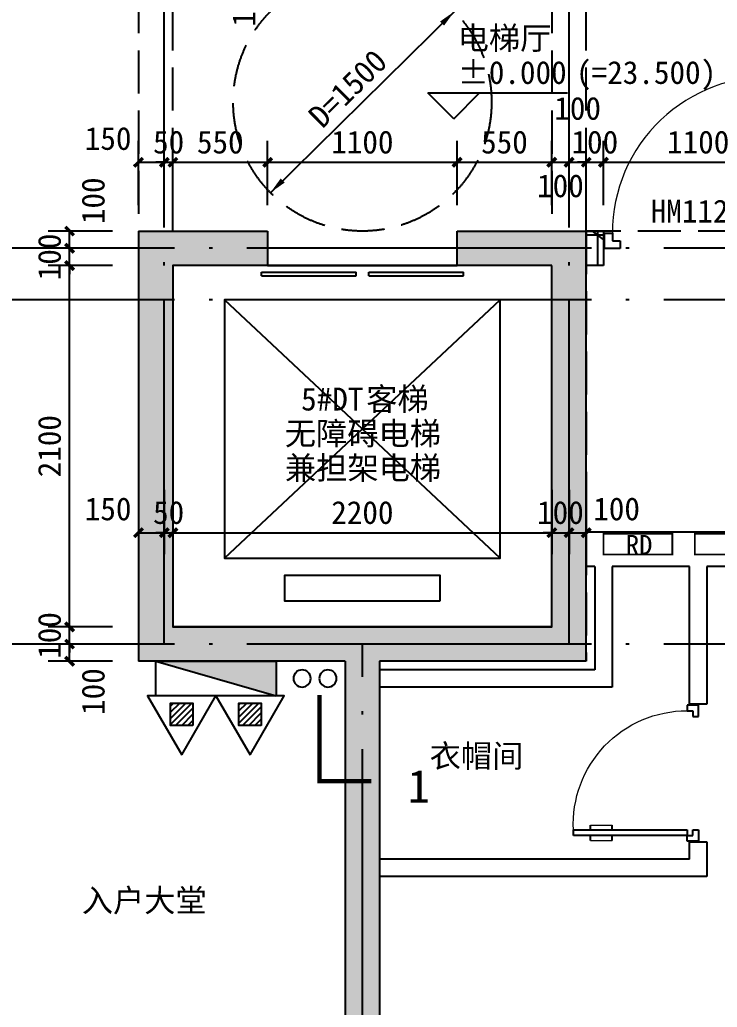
# Model space of a CAD drawing. Extents: x -10817 to 167545, y 26551 to 157048.
# Drawn here: x 29994 to 34044, y 114163 to 119902 of the extents above; entities that cross this region are included whole.
import ezdxf
from ezdxf.xclip import XClip

# ---------------------------------------------------------------- set-up
doc = ezdxf.new("R2010")
doc.units = 0
doc.header["$LTSCALE"] = 1000
doc.header["$MEASUREMENT"] = 0
doc.header["$XCLIPFRAME"] = 0
doc.linetypes.add('DASH', pattern=[0.35, 0.25, -0.1])
doc.linetypes.add('DOTE', pattern=[2.42, 2, -0.2, 0.02, -0.2])
doc.layers.get('Defpoints').update_dxf_attribs({"color": 30, "linetype": 'DASH'})
for name, color, linetype in [('125-墙体$0$$0$A-ANNO-TEXT', 3, 'Continuous'), ('125-墙体$0$125-墙体$0$A-COLU-CONC-HATC', 204, 'Continuous'), ('125-墙体$0$125-墙体$0$A-DOOR', 51, 'Continuous'), ('125-墙体$0$125-墙体$0$A-WALL-BLOK', 131, 'Continuous'), ('125-墙体$0$A-WALL-BLOK', 131, 'Continuous'), ('125-墙体$0$P-FIRE-FH', 1, 'Continuous'), ('125-核心筒-首层南入$0$A-COLU-CONC-HATC', 204, 'Continuous'), ('125-核心筒-首层南入$0$A-DOOR', 51, 'Continuous'), ('125-核心筒-首层南入$0$A-FLOR-EVTR', 51, 'Continuous'), ('125-核心筒-首层南入$0$A-WALL-CONC', 9, 'Continuous'), ('125-核心筒-首层南入$0$EQUIP_消防', 7, 'Continuous'), ('125-核心筒-首层南入$0$P-FIRE-FH', 1, 'Continuous'), ('3#-夹层$0$A-ANNO-LEVL', 3, 'Continuous'), ('3#-夹层$0$A-ANNO-TEXT', 7, 'Continuous'), ('A-ANNO-DIMS', 3, 'Continuous'), ('A-ANNO-DOTE', 10, 'DOTE'), ('A-ANNO-SYMB', 3, 'Continuous'), ('A-ANNO-TEXT', 7, 'Continuous'), ('A-FLOR-UNDR', 177, 'Continuous')]:
    doc.layers.add(name, color=color, linetype=linetype)
doc.styles.add('125-墙体$0$Standard', font='')
doc.styles.add('3#-夹层$0$_TCH_DIM', font='')
doc.styles.add('3#-夹层$0$Standard', font='')
doc.styles.add('_TCH_DIM', font='')
doc.styles.add('_TCH_DIM_T3', font='')
doc.styles.add('_TCH_LABEL', font='')
doc.styles.get("Standard").update_dxf_attribs({"font": ''})
doc.styles.get('125-墙体$0$Standard').set_extended_font_data('SimSun')
doc.styles.get('3#-夹层$0$_TCH_DIM').set_extended_font_data('SimSun')
doc.styles.get('3#-夹层$0$Standard').set_extended_font_data('SimSun')
doc.styles.get('_TCH_DIM').set_extended_font_data('SimSun')
doc.styles.get('_TCH_DIM_T3').set_extended_font_data('SimSun')
doc.styles.get('_TCH_LABEL').set_extended_font_data('SimSun')
doc.styles.get('Standard').set_extended_font_data('SimSun')
doc.dimstyles.new('_TCH_ARCH&&50', dxfattribs={"dimtxt": 132.911392, "dimasz": 50, "dimexe": 125, "dimexo": 150, "dimgap": 50, "dimtad": 1, "dimdec": 0, "dimzin": 0, "dimdsep": 46, "dimtxsty": '_TCH_DIM_T3', "dimblk": 'ARCHTICK', "dimcen": 0.09, "dimclrt": 7, "dimazin": 2, "dimtfac": 1, "dimtdec": 0, "dimtix": 1, "dimtmove": 2, "dimatfit": 3, "dimfxl": 50, "dimtolj": 1, "dimtzin": 0, "dimarcsym": 0})

# ---------------------------------------------------------------- blocks, each defined once
blk = doc.blocks.new('125-核心筒-首层南入$0$A$C524E5E6F')
at = {"layer": '125-核心筒-首层南入$0$A-FLOR-EVTR'}
for points in [[(0, 0), (2200, 0), (2200, -2100), (0, -2100)], [(300, -200), (1900, -200), (1900, -1700), (300, -1700)], [(650, -1950), (1550, -1950), (1550, -1800), (650, -1800)]]:
    blk.add_lwpolyline(points, close=True, dxfattribs=at)
for points in [[(300, -1700), (1900, -200)], [(1900, -1700), (300, -200)]]:
    blk.add_lwpolyline(points, dxfattribs=at)
blk = doc.blocks.new('125-核心筒-首层南入$0$2-4#标准层核心筒$0$$TwtSys$00000434')
for p, q in [((-0.5, 0.5), (-0.5, -0.5)), ((-0.5, -0.5), (0.5, 0.5)), ((0.5, 0.5), (-0.5, 0.5)), ((0.5, -0.5), (0.5, 0.5)), ((-0.5, -0.5), (0.5, -0.5))]:
    blk.add_line(p, q)
blk.add_solid([(0.5, -0.5), (0.5, 0.5), (-0.5, -0.5)])
blk = doc.blocks.new('125-核心筒-首层南入$0$$DORLIB2D$00000127')
at = {"color": 0}
for points in [[(-0.5333, 0.7949), (-0.5333, 0.6904)], [(-0.0333, 0.7949), (-0.5333, 0.7949)], [(-0.0333, 0.7949), (-0.0333, 0.6904)], [(0.5333, 0.7949), (0.0333, 0.7949)], [(0.0333, 0.7949), (0.0333, 0.6904)], [(0.5333, 0.7949), (0.5333, 0.6904)], [(-0.0333, 0.6904), (-0.5333, 0.6904)], [(0.5333, 0.6904), (0.0333, 0.6904)], [(0.5, 0.5), (-0.5, 0.5)]]:
    blk.add_lwpolyline(points, dxfattribs=at)
blk = doc.blocks.new('125-核心筒-首层南入$0$$ATTACHMENT$00000214')
h = blk.add_hatch()
h.set_pattern_fill('ANSI31', color=256, scale=200, style=0)
h.set_pattern_definition([(45, (-38543.802, -6842.639), (-17.67767, 17.67767), [])])
h.paths.add_polyline_path([(-64.9, 1.9), (64.9, 1.9), (64.9, -127.9), (-64.9, -127.9)])
for points in [[(0, 171.8), (-198.4, -171.8), (198.4, -171.8)], [(-64.9, 1.9), (64.9, 1.9), (64.9, -127.9), (-64.9, -127.9)]]:
    blk.add_lwpolyline(points, close=True)
blk = doc.blocks.new('125-核心筒-首层南入')
at = {"layer": '125-核心筒-首层南入$0$A-COLU-CONC-HATC'}
for points in [[(-1300, -100), (-1100, 100), (-1100, 2200), (-1300, 2400)], [(-1100, 2200), (-550, 2200), (-550, 2400), (-1300, 2400)], [(1300, 2400), (550, 2400), (550, 2200), (1100, 2200)], [(1300, 2400), (1100, 2200), (1100, 100), (1300, -100)], [(-1100, 100), (-1300, -100), (-100, -100), (0, -33.3), (0, 100)], [(0, -33.3), (100, -100), (1300, -100), (1100, 100), (0, 100)], [(0, -33.3), (-100, -100), (-100, -3900), (0, -3966.7), (100, -3900), (100, -100)]]:
    blk.add_hatch(color=256, dxfattribs=at).paths.add_polyline_path(points)
for centre in [(200, -200), (350, -200)]:
    blk.add_circle(centre, 50)
at = {"layer": '125-核心筒-首层南入$0$A-WALL-CONC'}
for p, q in [((-1300, -100), (-1300, 2400)), ((-550, 2400), (-1300, 2400)), ((-550, 2200), (-550, 2400)), ((1300, 2400), (550, 2400)), ((550, 2400), (550, 2200)), ((1300, 2400), (1300, -100)), ((-1100, 100), (-1100, 2200)), ((-1100, 2200), (-550, 2200)), ((550, 2200), (1100, 2200)), ((1100, 2200), (1100, 100)), ((-1100, 100), (0, 100)), ((0, 100), (1100, 100)), ((-1300, -100), (-100, -100)), ((-100, -100), (-100, -3900)), ((100, -100), (100, -3900)), ((100, -100), (1300, -100))]:
    blk.add_line(p, q, dxfattribs=at)
at = {"layer": 'Defpoints'}
for points in [[(-1300, 3800), (-1100, 3800), (-1100, 2400), (-1300, 2400)], [(1100, 3800), (1300, 3800), (1300, 2400), (1100, 2400)]]:
    blk.add_lwpolyline(points, close=True, dxfattribs=at)
blk.add_blockref('125-核心筒-首层南入$0$A$C524E5E6F', (-1100, 2200))
at = {"layer": '125-核心筒-首层南入$0$A-DOOR', "xscale": -1100, "yscale": 200, "zscale": 200, "rotation": 180}
blk.add_blockref('125-核心筒-首层南入$0$$DORLIB2D$00000127', (0, 2300), dxfattribs=at)
at = {"layer": '125-核心筒-首层南入$0$EQUIP_消防', "linetype": 'ByBlock', "yscale": -1, "rotation": 359.999999996578}
for p in [(651.6, -471.8), (1048.4, -471.8)]:
    blk.add_blockref('125-核心筒-首层南入$0$$ATTACHMENT$00000214', p, dxfattribs=at)
at = {"layer": '125-核心筒-首层南入$0$P-FIRE-FH', "extrusion": (0, 0, -1), "xscale": -700, "yscale": 199.9999999999999, "zscale": -700, "rotation": 180.0000000034222}
blk.add_blockref('125-核心筒-首层南入$0$2-4#标准层核心筒$0$$TwtSys$00000434', (-850, -200), dxfattribs=at)
blk = doc.blocks.new('120-墙体')
at = {"layer": 'Defpoints'}
blk.add_lwpolyline([(-7800, 100), (-7800, -3300), (-7050, -3300), (-7050, -4700), (-8350, -4700), (-8350, -7200), (-9550, -7200), (-9550, -11200)], dxfattribs=at)
blk = doc.blocks.new('120-墙体-首层')
ref = blk.add_blockref('120-墙体', (0, 0))
XClip(ref).set_block_clipping_path([(-9600, -10995), (-9600, -11250), (750, -11250), (750, -4850), (250, -4850), (250, 270), (-7850, 270), (-7850, -3350), (-6800, -3350), (-6800, -6400), (-6500, -6400), (-6500, -10995)])
blk = doc.blocks.new('125-墙体$0$$0$FREVGFRTG')
at = {"layer": '125-墙体$0$P-FIRE-FH', "linetype": 'Continuous', "lineweight": 13, "const_width": 10}
for points in [[(0, 0), (400, 0), (400, 120), (0, 120)], [(530, 120), (1030, 120), (1030, 0), (530, 0)]]:
    blk.add_lwpolyline(points, close=True, dxfattribs=at)
at = {"layer": '125-墙体$0$$0$A-ANNO-TEXT', "color": 1, "style": '125-墙体$0$Standard'}
for s, p in [('QD', (708.9, 0)), ('RD', (129.3, 0))]:
    blk.add_text(s, height=113.92, dxfattribs=at).set_placement(p)
blk = doc.blocks.new('125-墙体$0$125-墙体$0$$DorLib2D$00000009')
for p, q in [((0.4129, 0.9053), (0.4129, 0.0807)), ((0.4541, 0.9053), (0.4129, 0.9053)), ((0.4541, 0.0807), (0.4541, 0.9053)), ((0.4129, 0.7822), (0.378, 0.7822)), ((0.489, 0.7822), (0.4541, 0.7822)), ((0.4129, 0.6235), (0.378, 0.6235)), ((0.489, 0.6235), (0.4541, 0.6235)), ((-0.4941, 0.0807), (-0.4529, 0.0807)), ((-0.4941, -0.0018), (-0.4941, 0.0807)), ((-0.4529, 0.0807), (-0.4529, 0.0395)), ((0.4129, 0.0807), (0.4541, 0.0807)), ((0.4953, 0.0807), (0.4541, 0.0807)), ((0.4541, 0.0807), (0.4541, 0.0395)), ((0.4953, -0.0018), (0.4953, 0.0807)), ((-0.4529, 0.0395), (-0.4117, 0.0395)), ((-0.4117, 0.0395), (-0.4117, -0.0018)), ((0.4541, 0.0395), (0.4129, 0.0395)), ((0.4129, 0.0395), (0.4129, -0.0018)), ((-0.4941, -0.0018), (-0.4941, -0.0018)), ((-0.4117, -0.0018), (-0.4941, -0.0018)), ((0.4129, -0.0018), (0.4953, -0.0018)), ((0.4953, -0.0018), (0.4953, -0.0018))]:
    blk.add_line(p, q)
at = {"lineweight": 13}
for p, q in [((0.378, 0.7822), (0.378, 0.6235)), ((0.489, 0.7822), (0.489, 0.6235))]:
    blk.add_line(p, q, dxfattribs=at)
blk.add_arc((0.3716, 0.0817), 0.8246, 87.134, 180.0717, dxfattribs=at)
blk = doc.blocks.new('125-墙体')
at = {"layer": '125-墙体$0$125-墙体$0$A-COLU-CONC-HATC'}
h = blk.add_hatch(dxfattribs=at)
h.set_pattern_fill('空心砖', color=256, scale=100, style=0)
h.set_pattern_definition([(0, (0, 0), (0, 350), []), (37.875, (400, 0), (-169.615, 218.077), []), (90, (400, 0), (-450, 3e-14), [])])
h.paths.add_polyline_path([(9150, -4700), (9050, -4700), (9050, -4900), (9150, -4900)])
at = {"layer": '125-墙体$0$125-墙体$0$A-WALL-BLOK'}
for p, q in [((7350, -6450), (8500, -6450)), ((8500, -6450), (9050, -6450)), ((9050, -6450), (9150, -6450)), ((9150, -6450), (9150, -6650)), ((7450, -6650), (8450, -6650)), ((8450, -6650), (8450, -7450)), ((8550, -6650), (9000, -6650)), ((8550, -7450), (8550, -6650)), ((9000, -6650), (9000, -7350)), ((9100, -6650), (9150, -6650)), ((9100, -6650), (9100, -7250)), ((9100, -7250), (10350, -7250)), ((10350, -7250), (10350, -7350)), ((9000, -7350), (10350, -7350)), ((8450, -7450), (8550, -7450)), ((8550, -8250), (8450, -8250)), ((8450, -8250), (8450, -8450)), ((8550, -8350), (8550, -8250)), ((8550, -8350), (10350, -8350)), ((10350, -8350), (10350, -8450)), ((8450, -8450), (10350, -8450))]:
    blk.add_line(p, q, dxfattribs=at)
at = {"layer": '125-墙体$0$A-WALL-BLOK'}
for p, q in [((9150, -4700), (9050, -4700)), ((9050, -4700), (9050, -4900)), ((9150, -4900), (9150, -4700)), ((9050, -4900), (9150, -4900))]:
    blk.add_line(p, q, dxfattribs=at)
at = {"layer": 'Defpoints'}
blk.add_lwpolyline([(8600, 100), (8600, -3300), (7850, -3300), (7850, -4700), (9150, -4700), (9150, -7200), (10350, -7200), (10350, -11200)], dxfattribs=at)
at = {"linetype": 'ByBlock', "xscale": -1}
blk.add_blockref('125-墙体$0$$0$FREVGFRTG', (9050, -6579.9), dxfattribs=at)
at = {"layer": '125-墙体$0$125-墙体$0$A-DOOR'}
for p, xscale, yscale, zscale, rotation in [((8500, -4800), 1100, -1100, 200, 180), ((8500, -7850), 800, 800, 100, 270)]:
    blk.add_blockref('125-墙体$0$125-墙体$0$$DorLib2D$00000009', p, dxfattribs=dict(at, xscale=xscale, yscale=yscale, zscale=zscale, rotation=rotation))
blk = doc.blocks.new('A$C60AE0A12')
at = {"layer": 'A-ANNO-DIMS'}
for points in [[(462.9, 1406.4, 33, 0, 0), (534.1, 1476.6, 0, 0, 0)], [(-462.9, 493.6, 33, 0, 0), (-534.1, 423.4, 0, 0, 0)]]:
    blk.add_lwpolyline(points, format="xyseb", dxfattribs=at)
blk.add_lwpolyline([(-534.1, 423.4), (534.1, 1476.6)], dxfattribs=at)
at = {"layer": 'A-FLOR-UNDR', "linetype": 'DASH'}
blk.add_circle((0, 950, 0), 750, dxfattribs=at)
at = {"layer": 'A-ANNO-DIMS', "color": 7, "style": '_TCH_DIM'}
blk.add_text('D=1500', height=132.91, rotation=44.59468, dxfattribs=at).set_placement((-232, 791.5, 0))
blk = doc.blocks.new('_ArchTick')
at = {"color": 0, "linetype": 'ByBlock', "const_width": 0.4}
blk.add_lwpolyline([(-0.5, -0.5), (0.5, 0.5)], dxfattribs=at)
blk = doc.blocks.new('*D3215')
at = {"layer": 'A-ANNO-DIMS', "color": 0, "lineweight": -2, "transparency": 16777216}
for p, q in [((30533.2, 118673.5), (30158.2, 118673.5)), ((30283.2, 118573.5), (30283.2, 118673.5)), ((30533.2, 118573.5), (30158.2, 118573.5))]:
    blk.add_line(p, q, dxfattribs=at)
at = {"layer": 'Defpoints', "color": 0, "transparency": 16777216}
for p in [(30283.2, 118673.5), (30683.2, 118673.5), (30683.2, 118573.5)]:
    blk.add_point(p, dxfattribs=at)
at = {"layer": 'A-ANNO-DIMS', "color": 0, "lineweight": -2, "transparency": 16777216, "xscale": 50, "yscale": 50, "zscale": 50}
for p, rotation in [((30283.2, 118673.5), 90), ((30283.2, 118573.5), 270)]:
    blk.add_blockref('_ArchTick', p, dxfattribs=dict(at, rotation=rotation))
at = {"layer": 'A-ANNO-DIMS', "color": 7, "transparency": 16777216, "insert": (30420.7, 118849.8), "char_height": 132.91, "attachment_point": 5, "rotation": 90, "style": '_TCH_DIM_T3'}
blk.add_mtext('\\A1;100', dxfattribs=at)
blk = doc.blocks.new('*D3216')
at = {"layer": 'A-ANNO-DIMS', "color": 0, "lineweight": -2, "transparency": 16777216}
for p, q in [((30533.2, 118573.5), (30158.2, 118573.5)), ((30283.2, 118573.5), (30283.2, 118623.5)), ((30283.2, 118473.5), (30283.2, 118573.5)), ((30533.2, 118473.5), (30158.2, 118473.5)), ((30283.2, 118473.5), (30283.2, 118423.5))]:
    blk.add_line(p, q, dxfattribs=at)
at = {"layer": 'Defpoints', "color": 0, "transparency": 16777216}
for p in [(30283.2, 118573.5), (30683.2, 118573.5), (30683.2, 118473.5)]:
    blk.add_point(p, dxfattribs=at)
at = {"layer": 'A-ANNO-DIMS', "color": 0, "lineweight": -2, "transparency": 16777216, "xscale": 50, "yscale": 50, "zscale": 50}
for p, rotation in [((30283.2, 118573.5), 270), ((30283.2, 118473.5), 90)]:
    blk.add_blockref('_ArchTick', p, dxfattribs=dict(at, rotation=rotation))
at = {"layer": 'A-ANNO-DIMS', "color": 7, "transparency": 16777216, "insert": (30166.7, 118523.5), "char_height": 132.91, "attachment_point": 5, "rotation": 90, "style": '_TCH_DIM_T3'}
blk.add_mtext('\\A1;100', dxfattribs=at)
blk = doc.blocks.new('*D3217')
at = {"layer": 'A-ANNO-DIMS', "color": 0, "lineweight": -2, "transparency": 16777216}
for p, q in [((30533.2, 118473.5), (30158.2, 118473.5)), ((30283.2, 116373.5), (30283.2, 118473.5)), ((30533.2, 116373.5), (30158.2, 116373.5))]:
    blk.add_line(p, q, dxfattribs=at)
at = {"layer": 'Defpoints', "color": 0, "transparency": 16777216}
for p in [(30283.2, 118473.5), (30683.2, 118473.5), (30683.2, 116373.5)]:
    blk.add_point(p, dxfattribs=at)
at = {"layer": 'A-ANNO-DIMS', "color": 0, "lineweight": -2, "transparency": 16777216, "xscale": 50, "yscale": 50, "zscale": 50}
for p, rotation in [((30283.2, 118473.5), 90), ((30283.2, 116373.5), 270)]:
    blk.add_blockref('_ArchTick', p, dxfattribs=dict(at, rotation=rotation))
at = {"layer": 'A-ANNO-DIMS', "color": 7, "transparency": 16777216, "insert": (30166.7, 117423.5), "char_height": 132.91, "attachment_point": 5, "rotation": 90, "style": '_TCH_DIM_T3'}
blk.add_mtext('\\A1;2100', dxfattribs=at)
blk = doc.blocks.new('*D3218')
at = {"layer": 'A-ANNO-DIMS', "color": 0, "lineweight": -2, "transparency": 16777216}
for p, q in [((30283.2, 116373.5), (30283.2, 116423.5)), ((30533.2, 116373.5), (30158.2, 116373.5)), ((30283.2, 116273.5), (30283.2, 116373.5)), ((30533.2, 116273.5), (30158.2, 116273.5)), ((30283.2, 116273.5), (30283.2, 116223.5))]:
    blk.add_line(p, q, dxfattribs=at)
at = {"layer": 'Defpoints', "color": 0, "transparency": 16777216}
for p in [(30283.2, 116373.5), (30683.2, 116373.5), (30683.2, 116273.5)]:
    blk.add_point(p, dxfattribs=at)
at = {"layer": 'A-ANNO-DIMS', "color": 0, "lineweight": -2, "transparency": 16777216, "xscale": 50, "yscale": 50, "zscale": 50}
for p, rotation in [((30283.2, 116373.5), 270), ((30283.2, 116273.5), 90)]:
    blk.add_blockref('_ArchTick', p, dxfattribs=dict(at, rotation=rotation))
at = {"layer": 'A-ANNO-DIMS', "color": 7, "transparency": 16777216, "insert": (30166.7, 116323.5), "char_height": 132.91, "attachment_point": 5, "rotation": 90, "style": '_TCH_DIM_T3'}
blk.add_mtext('\\A1;100', dxfattribs=at)
blk = doc.blocks.new('*D3219')
at = {"layer": 'A-ANNO-DIMS', "color": 0, "lineweight": -2, "transparency": 16777216}
for p, q in [((30533.2, 116273.5), (30158.2, 116273.5)), ((30283.2, 116173.5), (30283.2, 116273.5)), ((30533.2, 116173.5), (30158.2, 116173.5))]:
    blk.add_line(p, q, dxfattribs=at)
at = {"layer": 'Defpoints', "color": 0, "transparency": 16777216}
for p in [(30283.2, 116273.5), (30683.2, 116273.5), (30683.2, 116173.5)]:
    blk.add_point(p, dxfattribs=at)
at = {"layer": 'A-ANNO-DIMS', "color": 0, "lineweight": -2, "transparency": 16777216, "xscale": 50, "yscale": 50, "zscale": 50}
for p, rotation in [((30283.2, 116273.5), 90), ((30283.2, 116173.5), 270)]:
    blk.add_blockref('_ArchTick', p, dxfattribs=dict(at, rotation=rotation))
at = {"layer": 'A-ANNO-DIMS', "color": 7, "transparency": 16777216, "insert": (30420.7, 115997.3), "char_height": 132.91, "attachment_point": 5, "rotation": 90, "style": '_TCH_DIM_T3'}
blk.add_mtext('\\A1;100', dxfattribs=at)
blk = doc.blocks.new('*D3220')
at = {"layer": 'A-ANNO-DIMS', "color": 0, "lineweight": -2, "transparency": 16777216}
for p, q in [((33183.2, 117170.7), (33183.2, 116795.7)), ((33283.2, 117170.7), (33283.2, 116795.7)), ((33183.2, 116920.7), (33283.2, 116920.7))]:
    blk.add_line(p, q, dxfattribs=at)
at = {"layer": 'Defpoints', "color": 0, "transparency": 16777216}
for p in [(33183.2, 117320.7), (33283.2, 117320.7), (33283.2, 116920.7)]:
    blk.add_point(p, dxfattribs=at)
at = {"layer": 'A-ANNO-DIMS', "color": 0, "lineweight": -2, "transparency": 16777216, "xscale": 50, "yscale": 50, "zscale": 50, "rotation": 180}
blk.add_blockref('_ArchTick', (33183.2, 116920.7), dxfattribs=at)
at = {"layer": 'A-ANNO-DIMS', "color": 0, "lineweight": -2, "transparency": 16777216, "xscale": 50, "yscale": 50, "zscale": 50}
blk.add_blockref('_ArchTick', (33283.2, 116920.7), dxfattribs=at)
at = {"layer": 'A-ANNO-DIMS', "color": 7, "transparency": 16777216, "insert": (33459.4, 117058.2), "char_height": 132.91, "attachment_point": 5, "style": '_TCH_DIM_T3'}
blk.add_mtext('\\A1;100', dxfattribs=at)
blk = doc.blocks.new('*D3221')
at = {"layer": 'A-ANNO-DIMS', "color": 0, "lineweight": -2, "transparency": 16777216}
for p, q in [((33083.2, 117170.7), (33083.2, 116795.7)), ((33183.2, 117170.7), (33183.2, 116795.7)), ((33083.2, 116920.7), (33033.2, 116920.7)), ((33083.2, 116920.7), (33183.2, 116920.7)), ((33183.2, 116920.7), (33233.2, 116920.7))]:
    blk.add_line(p, q, dxfattribs=at)
at = {"layer": 'Defpoints', "color": 0, "transparency": 16777216}
for p in [(33083.2, 117320.7), (33183.2, 117320.7), (33183.2, 116920.7)]:
    blk.add_point(p, dxfattribs=at)
at = {"layer": 'A-ANNO-DIMS', "color": 0, "lineweight": -2, "transparency": 16777216, "xscale": 50, "yscale": 50, "zscale": 50}
blk.add_blockref('_ArchTick', (33083.2, 116920.7), dxfattribs=at)
at = {"layer": 'A-ANNO-DIMS', "color": 0, "lineweight": -2, "transparency": 16777216, "xscale": 50, "yscale": 50, "zscale": 50, "rotation": 180}
blk.add_blockref('_ArchTick', (33183.2, 116920.7), dxfattribs=at)
at = {"layer": 'A-ANNO-DIMS', "color": 7, "transparency": 16777216, "insert": (33133.2, 117037.1), "char_height": 132.91, "attachment_point": 5, "style": '_TCH_DIM_T3'}
blk.add_mtext('\\A1;100', dxfattribs=at)
blk = doc.blocks.new('*D3222')
at = {"layer": 'A-ANNO-DIMS', "color": 0, "lineweight": -2, "transparency": 16777216}
for p, q in [((30883.2, 117170.7), (30883.2, 116795.7)), ((33083.2, 117170.7), (33083.2, 116795.7)), ((30883.2, 116920.7), (33083.2, 116920.7))]:
    blk.add_line(p, q, dxfattribs=at)
at = {"layer": 'Defpoints', "color": 0, "transparency": 16777216}
for p in [(30883.2, 117320.7), (33083.2, 117320.7), (33083.2, 116920.7)]:
    blk.add_point(p, dxfattribs=at)
at = {"layer": 'A-ANNO-DIMS', "color": 0, "lineweight": -2, "transparency": 16777216, "xscale": 50, "yscale": 50, "zscale": 50, "rotation": 180}
blk.add_blockref('_ArchTick', (30883.2, 116920.7), dxfattribs=at)
at = {"layer": 'A-ANNO-DIMS', "color": 0, "lineweight": -2, "transparency": 16777216, "xscale": 50, "yscale": 50, "zscale": 50}
blk.add_blockref('_ArchTick', (33083.2, 116920.7), dxfattribs=at)
at = {"layer": 'A-ANNO-DIMS', "color": 7, "transparency": 16777216, "insert": (31983.2, 117037.1), "char_height": 132.91, "attachment_point": 5, "style": '_TCH_DIM_T3'}
blk.add_mtext('\\A1;2200', dxfattribs=at)
blk = doc.blocks.new('*D3223')
at = {"layer": 'A-ANNO-DIMS', "color": 0, "lineweight": -2, "transparency": 16777216}
for p, q in [((30833.2, 117170.7), (30833.2, 116795.7)), ((30883.2, 117170.7), (30883.2, 116795.7)), ((30833.2, 116920.7), (30783.2, 116920.7)), ((30833.2, 116920.7), (30883.2, 116920.7)), ((30883.2, 116920.7), (30933.2, 116920.7))]:
    blk.add_line(p, q, dxfattribs=at)
at = {"layer": 'Defpoints', "color": 0, "transparency": 16777216}
for p in [(30833.2, 117320.7), (30883.2, 117320.7), (30883.2, 116920.7)]:
    blk.add_point(p, dxfattribs=at)
at = {"layer": 'A-ANNO-DIMS', "color": 0, "lineweight": -2, "transparency": 16777216, "xscale": 50, "yscale": 50, "zscale": 50}
blk.add_blockref('_ArchTick', (30833.2, 116920.7), dxfattribs=at)
at = {"layer": 'A-ANNO-DIMS', "color": 0, "lineweight": -2, "transparency": 16777216, "xscale": 50, "yscale": 50, "zscale": 50, "rotation": 180}
blk.add_blockref('_ArchTick', (30883.2, 116920.7), dxfattribs=at)
at = {"layer": 'A-ANNO-DIMS', "color": 7, "transparency": 16777216, "insert": (30858.2, 117037.1), "char_height": 132.91, "attachment_point": 5, "style": '_TCH_DIM_T3'}
blk.add_mtext('\\A1;50', dxfattribs=at)
blk = doc.blocks.new('*D3224')
at = {"layer": 'A-ANNO-DIMS', "color": 0, "lineweight": -2, "transparency": 16777216}
for p, q in [((30683.2, 117170.7), (30683.2, 116795.7)), ((30833.2, 117170.7), (30833.2, 116795.7)), ((30683.2, 116920.7), (30833.2, 116920.7))]:
    blk.add_line(p, q, dxfattribs=at)
at = {"layer": 'Defpoints', "color": 0, "transparency": 16777216}
for p in [(30683.2, 117320.7), (30833.2, 117320.7), (30833.2, 116920.7)]:
    blk.add_point(p, dxfattribs=at)
at = {"layer": 'A-ANNO-DIMS', "color": 0, "lineweight": -2, "transparency": 16777216, "xscale": 50, "yscale": 50, "zscale": 50, "rotation": 180}
blk.add_blockref('_ArchTick', (30683.2, 116920.7), dxfattribs=at)
at = {"layer": 'A-ANNO-DIMS', "color": 0, "lineweight": -2, "transparency": 16777216, "xscale": 50, "yscale": 50, "zscale": 50}
blk.add_blockref('_ArchTick', (30833.2, 116920.7), dxfattribs=at)
at = {"layer": 'A-ANNO-DIMS', "color": 7, "transparency": 16777216, "insert": (30506.9, 117058.2), "char_height": 132.91, "attachment_point": 5, "style": '_TCH_DIM_T3'}
blk.add_mtext('\\A1;150', dxfattribs=at)
blk = doc.blocks.new('*D3286')
at = {"layer": 'A-ANNO-DIMS', "color": 0, "lineweight": -2, "transparency": 16777216}
for p, q in [((31183.2, 120303.5), (31558.2, 120303.5)), ((31433.2, 120173.5), (31433.2, 120303.5)), ((31183.2, 120173.5), (31558.2, 120173.5))]:
    blk.add_line(p, q, dxfattribs=at)
at = {"layer": 'Defpoints', "color": 0, "transparency": 16777216}
for p in [(31033.2, 120303.5), (31433.2, 120303.5), (31033.2, 120173.5)]:
    blk.add_point(p, dxfattribs=at)
at = {"layer": 'A-ANNO-DIMS', "color": 0, "lineweight": -2, "transparency": 16777216, "xscale": 50, "yscale": 50, "zscale": 50}
for p, rotation in [((31433.2, 120303.5), 90), ((31433.2, 120173.5), 270)]:
    blk.add_blockref('_ArchTick', p, dxfattribs=dict(at, rotation=rotation))
at = {"layer": 'A-ANNO-DIMS', "color": 7, "transparency": 16777216, "insert": (31295.7, 119997.3), "char_height": 132.91, "attachment_point": 5, "rotation": 90, "style": '_TCH_DIM_T3'}
blk.add_mtext('\\A1;130', dxfattribs=at)
blk = doc.blocks.new('*D3298')
at = {"layer": 'A-ANNO-DIMS', "color": 0, "lineweight": -2, "transparency": 16777216}
for p, q in [((33383.2, 118823.5), (33383.2, 119198.5)), ((34483.2, 118823.5), (34483.2, 119198.5)), ((33383.2, 119073.5), (34483.2, 119073.5))]:
    blk.add_line(p, q, dxfattribs=at)
at = {"layer": 'Defpoints', "color": 0, "transparency": 16777216}
for p in [(34483.2, 119073.5), (33383.2, 118673.5), (34483.2, 118673.5)]:
    blk.add_point(p, dxfattribs=at)
at = {"layer": 'A-ANNO-DIMS', "color": 0, "lineweight": -2, "transparency": 16777216, "xscale": 50, "yscale": 50, "zscale": 50, "rotation": 180}
blk.add_blockref('_ArchTick', (33383.2, 119073.5), dxfattribs=at)
at = {"layer": 'A-ANNO-DIMS', "color": 0, "lineweight": -2, "transparency": 16777216, "xscale": 50, "yscale": 50, "zscale": 50}
blk.add_blockref('_ArchTick', (34483.2, 119073.5), dxfattribs=at)
at = {"layer": 'A-ANNO-DIMS', "color": 7, "transparency": 16777216, "insert": (33933.2, 119190), "char_height": 132.91, "attachment_point": 5, "style": '_TCH_DIM_T3'}
blk.add_mtext('\\A1;1100', dxfattribs=at)
blk = doc.blocks.new('*D3299')
at = {"layer": 'A-ANNO-DIMS', "color": 0, "lineweight": -2, "transparency": 16777216}
for p, q in [((33283.2, 118823.5), (33283.2, 119198.5)), ((33383.2, 118823.5), (33383.2, 119198.5)), ((33283.2, 119073.5), (33233.2, 119073.5)), ((33283.2, 119073.5), (33383.2, 119073.5)), ((33383.2, 119073.5), (33433.2, 119073.5))]:
    blk.add_line(p, q, dxfattribs=at)
at = {"layer": 'Defpoints', "color": 0, "transparency": 16777216}
for p in [(33383.2, 119073.5), (33283.2, 118673.5), (33383.2, 118673.5)]:
    blk.add_point(p, dxfattribs=at)
at = {"layer": 'A-ANNO-DIMS', "color": 0, "lineweight": -2, "transparency": 16777216, "xscale": 50, "yscale": 50, "zscale": 50}
blk.add_blockref('_ArchTick', (33283.2, 119073.5), dxfattribs=at)
at = {"layer": 'A-ANNO-DIMS', "color": 0, "lineweight": -2, "transparency": 16777216, "xscale": 50, "yscale": 50, "zscale": 50, "rotation": 180}
blk.add_blockref('_ArchTick', (33383.2, 119073.5), dxfattribs=at)
at = {"layer": 'A-ANNO-DIMS', "color": 7, "transparency": 16777216, "insert": (33333.2, 119190), "char_height": 132.91, "attachment_point": 5, "style": '_TCH_DIM_T3'}
blk.add_mtext('\\A1;100', dxfattribs=at)
blk = doc.blocks.new('*D3300')
at = {"layer": 'A-ANNO-DIMS', "color": 0, "lineweight": -2, "transparency": 16777216}
for p, q in [((33183.2, 118823.5), (33183.2, 119198.5)), ((33283.2, 118823.5), (33283.2, 119198.5)), ((33183.2, 119073.5), (33283.2, 119073.5))]:
    blk.add_line(p, q, dxfattribs=at)
at = {"layer": 'Defpoints', "color": 0, "transparency": 16777216}
for p in [(33283.2, 119073.5), (33183.2, 118673.5), (33283.2, 118673.5)]:
    blk.add_point(p, dxfattribs=at)
at = {"layer": 'A-ANNO-DIMS', "color": 0, "lineweight": -2, "transparency": 16777216, "xscale": 50, "yscale": 50, "zscale": 50, "rotation": 180}
blk.add_blockref('_ArchTick', (33183.2, 119073.5), dxfattribs=at)
at = {"layer": 'A-ANNO-DIMS', "color": 0, "lineweight": -2, "transparency": 16777216, "xscale": 50, "yscale": 50, "zscale": 50}
blk.add_blockref('_ArchTick', (33283.2, 119073.5), dxfattribs=at)
at = {"layer": 'A-ANNO-DIMS', "color": 7, "transparency": 16777216, "insert": (33233.2, 119386), "char_height": 132.91, "attachment_point": 5, "style": '_TCH_DIM_T3'}
blk.add_mtext('\\A1;100', dxfattribs=at)
blk = doc.blocks.new('*D3301')
at = {"layer": 'A-ANNO-DIMS', "color": 0, "lineweight": -2, "transparency": 16777216}
for p, q in [((33083.2, 118823.5), (33083.2, 119198.5)), ((33183.2, 118823.5), (33183.2, 119198.5)), ((33083.2, 119073.5), (33183.2, 119073.5))]:
    blk.add_line(p, q, dxfattribs=at)
at = {"layer": 'Defpoints', "color": 0, "transparency": 16777216}
for p in [(33183.2, 119073.5), (33083.2, 118673.5), (33183.2, 118673.5)]:
    blk.add_point(p, dxfattribs=at)
at = {"layer": 'A-ANNO-DIMS', "color": 0, "lineweight": -2, "transparency": 16777216, "xscale": 50, "yscale": 50, "zscale": 50, "rotation": 180}
blk.add_blockref('_ArchTick', (33083.2, 119073.5), dxfattribs=at)
at = {"layer": 'A-ANNO-DIMS', "color": 0, "lineweight": -2, "transparency": 16777216, "xscale": 50, "yscale": 50, "zscale": 50}
blk.add_blockref('_ArchTick', (33183.2, 119073.5), dxfattribs=at)
at = {"layer": 'A-ANNO-DIMS', "color": 7, "transparency": 16777216, "insert": (33133.2, 118936), "char_height": 132.91, "attachment_point": 5, "style": '_TCH_DIM_T3'}
blk.add_mtext('\\A1;100', dxfattribs=at)
blk = doc.blocks.new('*D3302')
at = {"layer": 'A-ANNO-DIMS', "color": 0, "lineweight": -2, "transparency": 16777216}
for p, q in [((32533.2, 118823.5), (32533.2, 119198.5)), ((33083.2, 118823.5), (33083.2, 119198.5)), ((32533.2, 119073.5), (33083.2, 119073.5))]:
    blk.add_line(p, q, dxfattribs=at)
at = {"layer": 'Defpoints', "color": 0, "transparency": 16777216}
for p in [(33083.2, 119073.5), (32533.2, 118673.5), (33083.2, 118673.5)]:
    blk.add_point(p, dxfattribs=at)
at = {"layer": 'A-ANNO-DIMS', "color": 0, "lineweight": -2, "transparency": 16777216, "xscale": 50, "yscale": 50, "zscale": 50, "rotation": 180}
blk.add_blockref('_ArchTick', (32533.2, 119073.5), dxfattribs=at)
at = {"layer": 'A-ANNO-DIMS', "color": 0, "lineweight": -2, "transparency": 16777216, "xscale": 50, "yscale": 50, "zscale": 50}
blk.add_blockref('_ArchTick', (33083.2, 119073.5), dxfattribs=at)
at = {"layer": 'A-ANNO-DIMS', "color": 7, "transparency": 16777216, "insert": (32808.2, 119190), "char_height": 132.91, "attachment_point": 5, "style": '_TCH_DIM_T3'}
blk.add_mtext('\\A1;550', dxfattribs=at)
blk = doc.blocks.new('*D3303')
at = {"layer": 'A-ANNO-DIMS', "color": 0, "lineweight": -2, "transparency": 16777216}
for p, q in [((31433.2, 118823.5), (31433.2, 119198.5)), ((32533.2, 118823.5), (32533.2, 119198.5)), ((31433.2, 119073.5), (32533.2, 119073.5))]:
    blk.add_line(p, q, dxfattribs=at)
at = {"layer": 'Defpoints', "color": 0, "transparency": 16777216}
for p in [(32533.2, 119073.5), (31433.2, 118673.5), (32533.2, 118673.5)]:
    blk.add_point(p, dxfattribs=at)
at = {"layer": 'A-ANNO-DIMS', "color": 0, "lineweight": -2, "transparency": 16777216, "xscale": 50, "yscale": 50, "zscale": 50, "rotation": 180}
blk.add_blockref('_ArchTick', (31433.2, 119073.5), dxfattribs=at)
at = {"layer": 'A-ANNO-DIMS', "color": 0, "lineweight": -2, "transparency": 16777216, "xscale": 50, "yscale": 50, "zscale": 50}
blk.add_blockref('_ArchTick', (32533.2, 119073.5), dxfattribs=at)
at = {"layer": 'A-ANNO-DIMS', "color": 7, "transparency": 16777216, "insert": (31983.2, 119190), "char_height": 132.91, "attachment_point": 5, "style": '_TCH_DIM_T3'}
blk.add_mtext('\\A1;1100', dxfattribs=at)
blk = doc.blocks.new('*D3304')
at = {"layer": 'A-ANNO-DIMS', "color": 0, "lineweight": -2, "transparency": 16777216}
for p, q in [((30883.2, 118823.5), (30883.2, 119198.5)), ((31433.2, 118823.5), (31433.2, 119198.5)), ((30883.2, 119073.5), (31433.2, 119073.5))]:
    blk.add_line(p, q, dxfattribs=at)
at = {"layer": 'Defpoints', "color": 0, "transparency": 16777216}
for p in [(31433.2, 119073.5), (30883.2, 118673.5), (31433.2, 118673.5)]:
    blk.add_point(p, dxfattribs=at)
at = {"layer": 'A-ANNO-DIMS', "color": 0, "lineweight": -2, "transparency": 16777216, "xscale": 50, "yscale": 50, "zscale": 50, "rotation": 180}
blk.add_blockref('_ArchTick', (30883.2, 119073.5), dxfattribs=at)
at = {"layer": 'A-ANNO-DIMS', "color": 0, "lineweight": -2, "transparency": 16777216, "xscale": 50, "yscale": 50, "zscale": 50}
blk.add_blockref('_ArchTick', (31433.2, 119073.5), dxfattribs=at)
at = {"layer": 'A-ANNO-DIMS', "color": 7, "transparency": 16777216, "insert": (31158.2, 119190), "char_height": 132.91, "attachment_point": 5, "style": '_TCH_DIM_T3'}
blk.add_mtext('\\A1;550', dxfattribs=at)
blk = doc.blocks.new('*D3305')
at = {"layer": 'A-ANNO-DIMS', "color": 0, "lineweight": -2, "transparency": 16777216}
for p, q in [((30833.2, 118823.5), (30833.2, 119198.5)), ((30883.2, 118823.5), (30883.2, 119198.5)), ((30833.2, 119073.5), (30783.2, 119073.5)), ((30833.2, 119073.5), (30883.2, 119073.5)), ((30883.2, 119073.5), (30933.2, 119073.5))]:
    blk.add_line(p, q, dxfattribs=at)
at = {"layer": 'Defpoints', "color": 0, "transparency": 16777216}
for p in [(30883.2, 119073.5), (30833.2, 118673.5), (30883.2, 118673.5)]:
    blk.add_point(p, dxfattribs=at)
at = {"layer": 'A-ANNO-DIMS', "color": 0, "lineweight": -2, "transparency": 16777216, "xscale": 50, "yscale": 50, "zscale": 50}
blk.add_blockref('_ArchTick', (30833.2, 119073.5), dxfattribs=at)
at = {"layer": 'A-ANNO-DIMS', "color": 0, "lineweight": -2, "transparency": 16777216, "xscale": 50, "yscale": 50, "zscale": 50, "rotation": 180}
blk.add_blockref('_ArchTick', (30883.2, 119073.5), dxfattribs=at)
at = {"layer": 'A-ANNO-DIMS', "color": 7, "transparency": 16777216, "insert": (30858.2, 119190), "char_height": 132.91, "attachment_point": 5, "style": '_TCH_DIM_T3'}
blk.add_mtext('\\A1;50', dxfattribs=at)
blk = doc.blocks.new('*D3306')
at = {"layer": 'A-ANNO-DIMS', "color": 0, "lineweight": -2, "transparency": 16777216}
for p, q in [((30683.2, 118823.5), (30683.2, 119198.5)), ((30833.2, 118823.5), (30833.2, 119198.5)), ((30683.2, 119073.5), (30833.2, 119073.5))]:
    blk.add_line(p, q, dxfattribs=at)
at = {"layer": 'Defpoints', "color": 0, "transparency": 16777216}
for p in [(30833.2, 119073.5), (30683.2, 118673.5), (30833.2, 118673.5)]:
    blk.add_point(p, dxfattribs=at)
at = {"layer": 'A-ANNO-DIMS', "color": 0, "lineweight": -2, "transparency": 16777216, "xscale": 50, "yscale": 50, "zscale": 50, "rotation": 180}
blk.add_blockref('_ArchTick', (30683.2, 119073.5), dxfattribs=at)
at = {"layer": 'A-ANNO-DIMS', "color": 0, "lineweight": -2, "transparency": 16777216, "xscale": 50, "yscale": 50, "zscale": 50}
blk.add_blockref('_ArchTick', (30833.2, 119073.5), dxfattribs=at)
at = {"layer": 'A-ANNO-DIMS', "color": 7, "transparency": 16777216, "insert": (30506.9, 119211), "char_height": 132.91, "attachment_point": 5, "style": '_TCH_DIM_T3'}
blk.add_mtext('\\A1;150', dxfattribs=at)

msp = doc.modelspace()

# ---------------------------------------------------------------- linework, layer by layer
at = {"layer": '3#-夹层$0$A-ANNO-LEVL'}
for p, q in [((32514, 119326.4), (32364, 119476.4)), ((32364, 119476.4), (33174.1, 119476.4)), ((32514, 119326.4), (32664, 119476.4))]:
    msp.add_line(p, q, dxfattribs=at)
at = {"layer": 'A-ANNO-DOTE'}
for points in [[(30833.2, 116273.5), (30833.2, 130873.5)], [(33183.2, 116273.5), (33183.2, 130873.5)], [(35733.2, 118573.5), (26883.1, 118573.5)], [(35733.2, 118273.5), (26883.1, 118273.5)], [(35733.2, 116273.5), (26883.1, 116273.5)], [(31983.2, 108823.4), (31983.2, 116273.5)]]:
    msp.add_lwpolyline(points, dxfattribs=at)
at = {"layer": 'A-ANNO-SYMB', "const_width": 25}
msp.add_lwpolyline([(32034.8, 115477.3), (31734.8, 115477.3), (31734.8, 115977.3)], dxfattribs=at)

# ---------------------------------------------------------------- block references
ref = msp.add_blockref('125-核心筒-首层南入', (31983.2, 116273.5), dxfattribs=dict(xscale=-1))
XClip(ref).set_block_clipping_path([(-2450.001355944, -6650.1452511974), (3900.0557166993, 13400.0000000014)])
ref = msp.add_blockref('125-墙体', (42433.2, 123373.5), dxfattribs=dict(xscale=-1))
XClip(ref).set_block_clipping_path([(7899.998644056, -13750.1452511974), (14350.0557166993, 6300.0000000014)])
ref = msp.add_blockref('120-墙体-首层', (22333.2, 123373.5), dxfattribs=dict(xscale=-1))
XClip(ref).set_block_clipping_path([(-12100.001355944, -13750.1452511974), (-5749.9442833007, 6300.0000000014)])
msp.add_blockref('A$C60AE0A12', (31983.2, 118473.5))

# ---------------------------------------------------------------- texts
at = {"layer": '3#-夹层$0$A-ANNO-TEXT', "style": '3#-夹层$0$Standard'}
for s, p in [('电梯厅', (32536.6, 119728.9)), ('衣帽间', (32374.4, 115556.9)), ('入户大堂', (30354, 114717.1))]:
    msp.add_text(s, height=132.91, dxfattribs=at).set_placement(p)
at = {"layer": '3#-夹层$0$A-ANNO-TEXT', "color": 7, "style": '3#-夹层$0$_TCH_DIM'}
for s, p in [('%%P0.000', (32536.6, 119528.9)), ('(=23.500)', (33224.1, 119528.9))]:
    msp.add_text(s, height=132.91, dxfattribs=at).set_placement(p)
at = {"layer": 'A-ANNO-TEXT', "color": 2}
msp.add_text('HM1123', height=132.91, dxfattribs=at).set_placement((33657.4, 118723.5))
at = {"layer": 'A-ANNO-TEXT'}
for s, p in [('客梯', (32005.6, 117630.8)), ('5#DT', (31627.5, 117630.8)), ('无障碍电梯', (31533, 117430.8)), ('兼担架电梯', (31533.7, 117230.8))]:
    msp.add_text(s, height=132.91, dxfattribs=at).set_placement(p)
at = {"layer": 'A-ANNO-TEXT', "color": 7, "style": '_TCH_LABEL'}
msp.add_text('1', height=189.9, dxfattribs=at).set_placement((32246.3, 115352.3))

# ---------------------------------------------------------------- dimensions: what is measured, and where the dimension line sits
at = {"layer": 'A-ANNO-DIMS'}
for base, p1, p2, angle, picture, middle in [((31433.2, 120303.5), (31033.2, 120173.5), (31033.2, 120303.5), 90, '*D3286', (31295.7, 119997.3)), ((33283.2, 119073.5), (33183.2, 118673.5), (33283.2, 118673.5), 0, '*D3300', (33233.2, 119386)), ((30833.2, 119073.5), (30683.2, 118673.5), (30833.2, 118673.5), 0, '*D3306', (30506.9, 119211)), ((33183.2, 119073.5), (33083.2, 118673.5), (33183.2, 118673.5), 0, '*D3301', (33133.2, 118936)), ((30283.2, 118673.5), (30683.2, 118573.5), (30683.2, 118673.5), 90, '*D3215', (30420.7, 118849.8)), ((30833.2, 116920.7), (30683.2, 117320.7), (30833.2, 117320.7), 0, '*D3224', (30506.9, 117058.2)), ((33283.2, 116920.7), (33183.2, 117320.7), (33283.2, 117320.7), 0, '*D3220', (33459.4, 117058.2)), ((30283.2, 116273.5), (30683.2, 116173.5), (30683.2, 116273.5), 90, '*D3219', (30420.7, 115997.3))]:
    dim = msp.add_linear_dim(base=base, p1=p1, p2=p2, angle=angle, dimstyle='_TCH_ARCH&&50', dxfattribs=at)
    dim.commit()
    dim.dimension.update_dxf_attribs({"geometry": picture, "text_midpoint": middle, "dimtype": 161})
for p1, p2, distance, picture, middle in [((30833.2, 118673.5), (30883.2, 118673.5), 400, '*D3305', (30858.2, 119190)), ((30883.2, 118673.5), (31433.2, 118673.5), 400, '*D3304', (31158.2, 119190)), ((31433.2, 118673.5), (32533.2, 118673.5), 400, '*D3303', (31983.2, 119190)), ((32533.2, 118673.5), (33083.2, 118673.5), 400, '*D3302', (32808.2, 119190)), ((33283.2, 118673.5), (33383.2, 118673.5), 400, '*D3299', (33333.2, 119190)), ((33383.2, 118673.5), (34483.2, 118673.5), 400, '*D3298', (33933.2, 119190)), ((30683.2, 118473.5), (30683.2, 118573.5), 400, '*D3216', (30166.7, 118523.5)), ((30683.2, 116373.5), (30683.2, 118473.5), 400, '*D3217', (30166.7, 117423.5)), ((30833.2, 117320.7), (30883.2, 117320.7), -400, '*D3223', (30858.2, 117037.1)), ((30883.2, 117320.7), (33083.2, 117320.7), -400, '*D3222', (31983.2, 117037.1)), ((33083.2, 117320.7), (33183.2, 117320.7), -400, '*D3221', (33133.2, 117037.1)), ((30683.2, 116273.5), (30683.2, 116373.5), 400, '*D3218', (30166.7, 116323.5))]:
    dim = msp.add_aligned_dim(p1=p1, p2=p2, distance=distance, dimstyle='_TCH_ARCH&&50', dxfattribs=at)
    dim.commit()
    dim.dimension.update_dxf_attribs({"geometry": picture, "text_midpoint": middle})

doc.saveas('drawing.dxf')
